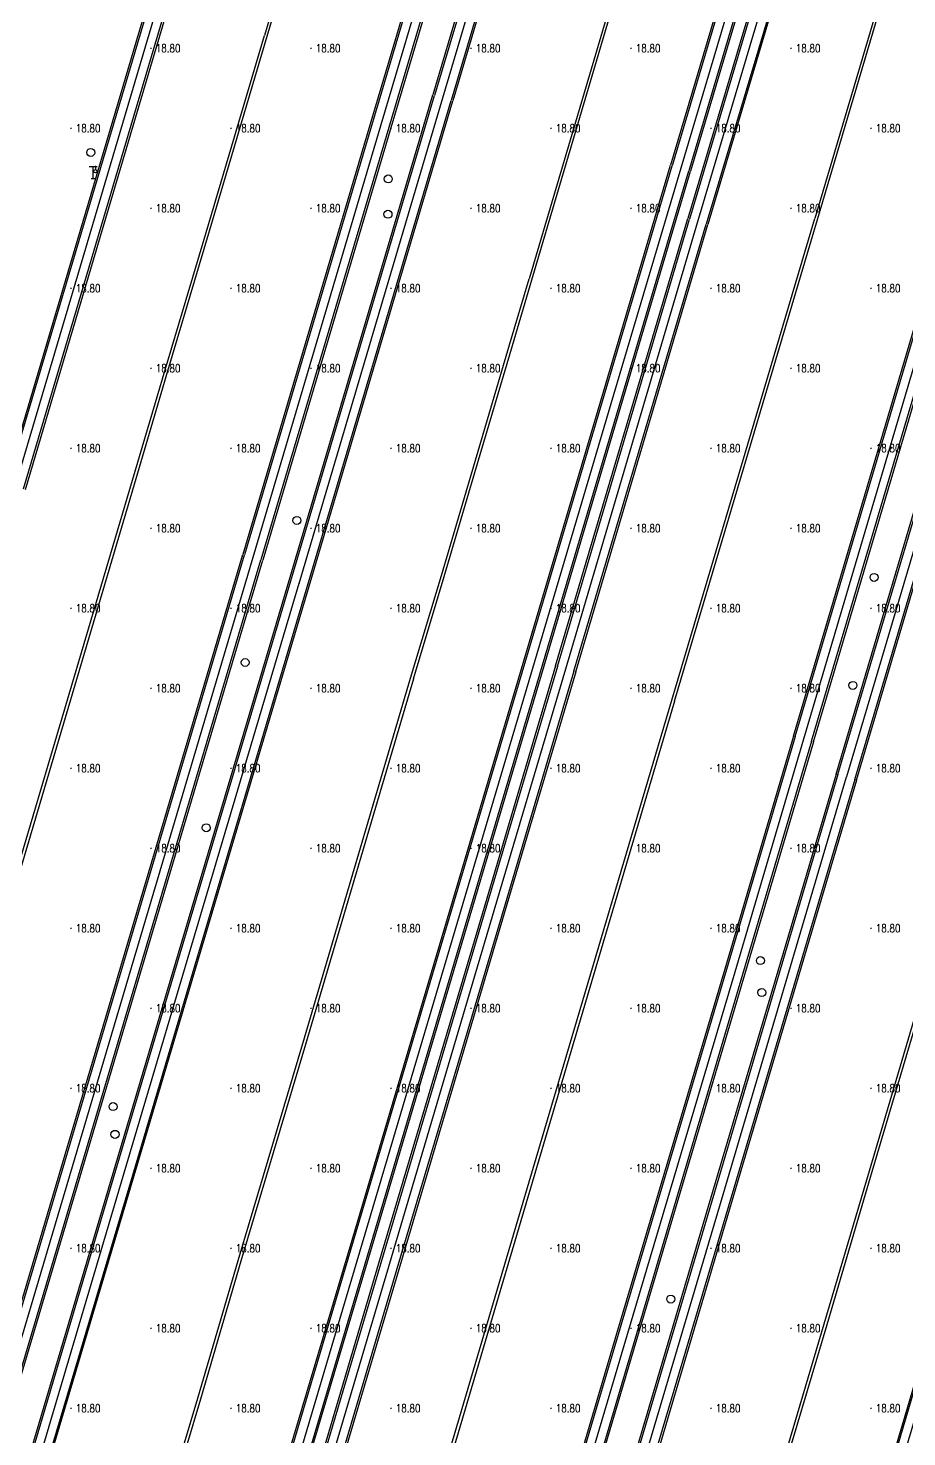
# Model space of a CAD drawing. Extents: x 404846 to 408477, y 3390929 to 3392894.
# Drawn here: x 405566 to 405675.8, y 3391930.8 to 3392106.9 of the extents above; entities that cross this region are included whole.
import ezdxf
from ezdxf.enums import TextEntityAlignment as Align

# ---------------------------------------------------------------- set-up
doc = ezdxf.new("R2010")
doc.units = 0
doc.header["$LTSCALE"] = 0.5
doc.header["$PDSIZE"] = 0.2
doc.layers.get('0').update_dxf_attribs({"linetype": 'CONTINUOUS'})
for name, color, linetype in [('3221', 6, 'CONTINUOUS'), ('DLSS', 4, 'CONTINUOUS'), ('GCD', 1, 'CONTINUOUS'), ('GXYZ', 2, 'CONTINUOUS'), ('SXSS', 5, 'CONTINUOUS'), ('ZBTZ', 3, 'CONTINUOUS')]:
    doc.layers.add(name, color=color, linetype=linetype)
doc.styles.add('HZ', font='rs.shx', dxfattribs={"width": 0.8, "bigfont": 'hztxt.shx'})
doc.linetypes.add('1161', pattern='A,0,[149,AAA.SHX,S=0.15,R=0,X=0,Y=0],-1.6', length=1.6)

# ---------------------------------------------------------------- blocks, each defined once
blk = doc.blocks.new('gc063')
for p, q in [((-1, 3), (1, 3)), ((-0.5, 0), (0.5, 0)), ((0, 0), (0, 3)), ((0.6, 3), (0.6, 2.2))]:
    blk.add_line(p, q)
blk.add_circle((0.6, 1.8), 0.4)
blk.add_point((0.6, 3))
blk.add_point((0.6, 3))
blk = doc.blocks.new('GC200')
at = {"linetype": 'Continuous', "const_width": 0.2, "flags": 128}
blk.add_lwpolyline([(-0.1, 0, 1), (0.1, 0, 1)], format="xyb", close=True, dxfattribs=at)
blk = doc.blocks.new('gc188')
blk.add_circle((0, 0), 1)

msp = doc.modelspace()

# ---------------------------------------------------------------- linework, layer by layer
at = {"layer": '3221', "color": 6}
for points in [[(405521.669, 3391905.483, 18.991), (405532.948, 3391943.568, 18.724), (405564.371, 3392049.559, 18.719), (405580.377, 3392103.604, 18.644), (405586.663, 3392124.848, 18.825), (405593.69, 3392148.5, 18.904), (405599.351, 3392167.608, 18.802), (405604.409, 3392184.653, 18.728), (405634.128, 3392175.833, 18.728), (405629.072, 3392158.795, 18.802), (405623.41, 3392139.683, 18.904), (405616.384, 3392116.036, 18.825), (405610.099, 3392094.793, 18.644), (405594.093, 3392040.747, 18.719), (405562.672, 3391934.765, 18.724), (405551.393, 3391896.681, 18.991)], [(405656.815, 3391865.421, 18.904), (405663.947, 3391889.484, 18.832), (405673.601, 3391922.051, 19.102), (405682.555, 3391952.282, 19.021), (405698.002, 3392004.483, 18.826), (405714.597, 3392060.396, 18.702), (405728.27, 3392106.602, 18.868), (405737.271, 3392136.92, 18.824), (405748.746, 3392175.566, 18.854), (405719.028, 3392184.39, 18.854), (405707.553, 3392145.743, 18.824), (405698.548, 3392115.412, 18.868), (405684.878, 3392069.216, 18.702), (405668.283, 3392013.303, 18.826), (405668.276, 3392013.279, 18.826), (405652.831, 3391961.082, 19.021), (405643.879, 3391930.858, 19.102), (405634.225, 3391898.293, 18.832), (405627.093, 3391874.231, 18.904)], [(405557.586, 3391894.734, 18.832), (405567.636, 3391928.79, 18.781), (405578.027, 3391963.826, 19.113), (405599.879, 3392037.505, 18.581), (405599.876, 3392037.497, 18.581), (405609.469, 3392069.876, 18.66), (405617.847, 3392098.18, 18.591), (405624.276, 3392119.843, 18.85), (405640.336, 3392174.025, 18.633), (405670.057, 3392165.215, 18.821), (405653.996, 3392111.029, 18.85), (405647.572, 3392089.382, 18.591), (405639.193, 3392061.074, 18.66), (405629.599, 3392028.691, 18.581), (405607.748, 3391955.012, 19.113), (405597.368, 3391920.015, 18.781), (405587.318, 3391885.96, 18.832)], [(405591.149, 3391884.858, 18.832), (405598.223, 3391908.662, 18.706), (405611.076, 3391952.105, 19.111), (405624.605, 3391997.713, 18.694), (405633.198, 3392026.817, 18.71), (405649.716, 3392082.725, 18.648), (405656.256, 3392104.721, 18.913), (405663.755, 3392129.915, 18.994), (405673.907, 3392164.089, 18.841), (405703.623, 3392155.261, 18.841), (405693.469, 3392121.08, 18.994), (405685.969, 3392095.882, 18.913), (405679.431, 3392073.891, 18.648), (405679.446, 3392073.942, 18.648), (405662.929, 3392018.038, 18.71), (405654.331, 3391988.915, 18.694), (405640.8, 3391943.299, 19.111), (405627.938, 3391899.832, 18.706), (405620.865, 3391876.028, 18.832)]]:
    msp.add_polyline3d(points, close=True, dxfattribs=at)
at = {"layer": 'SXSS', "linetype": 'Continuous', "flags": 128}
for points, elevation in [([(405595.887, 3392105.898), (405613.541, 3392165.446), (405613.181, 3392165.552), (405595.543, 3392106)], 18.518), ([(405628.962, 3392075.453), (405645.693, 3392131.983), (405645.331, 3392132.09), (405628.614, 3392075.556)], 18.526), ([(405664.691, 3392082.999), (405676.51, 3392122.953), (405676.163, 3392123.056), (405664.342, 3392083.103)], 18.787), ([(405578.736, 3392049.279), (405583.137, 3392064.182), (405588.254, 3392081.368), (405595.543, 3392106)], 18.59), ([(405579.08, 3392049.177), (405583.48, 3392064.08), (405588.598, 3392081.266), (405595.887, 3392105.898)], 18.59), ([(405646.449, 3392022.886), (405664.342, 3392083.103)], 18.62), ([(405646.804, 3392022.781), (405664.691, 3392082.999)], 18.62), ([(405613.813, 3392025.659), (405617.672, 3392038.476), (405621.493, 3392051.474), (405626.186, 3392067.324), (405628.614, 3392075.556)], 18.629), ([(405614.162, 3392025.556), (405618.02, 3392038.373), (405621.841, 3392051.372), (405626.534, 3392067.221), (405628.962, 3392075.453)], 18.629), ([(405543.928, 3391931.857), (405558.14, 3391979.851), (405578.736, 3392049.279)], 18.75), ([(405544.315, 3391931.742), (405558.53, 3391979.736), (405579.08, 3392049.177)], 18.75), ([(405614.162, 3392025.556), (405600.689, 3391979.864), (405592.605, 3391952.755), (405587.55, 3391935.542), (405585.767, 3391929.534), (405585.418, 3391929.638), (405587.201, 3391935.645), (405592.257, 3391952.858), (405600.34, 3391979.968), (405613.813, 3392025.659)], 18.793), ([(405646.804, 3392022.781), (405632.711, 3391975.138), (405618.88, 3391928.351), (405618.525, 3391928.455), (405632.356, 3391975.243), (405646.449, 3392022.886)], 18.723), ([(405650.653, 3391894.848), (405658.616, 3391921.741), (405665.516, 3391944.946), (405671.152, 3391964.069), (405680.092, 3391994.292), (405686.08, 3392014.449)], 18.822), ([(405650.994, 3391894.748), (405658.968, 3391921.637), (405665.867, 3391944.842), (405671.503, 3391963.965), (405680.444, 3391994.188), (405686.431, 3392014.345)], 18.822)]:
    msp.add_lwpolyline(points, dxfattribs=dict(at, elevation=elevation))
at = {"layer": 'ZBTZ', "linetype": '1161', "flags": 128}
for points, elevation in [([(405603.755, 3392187.246), (405598.105, 3392167.977), (405592.444, 3392148.869), (405585.417, 3392125.217), (405579.134, 3392103.972)], 18.778), ([(405603.213, 3392184.567), (405598.337, 3392167.908), (405592.677, 3392148.8), (405585.65, 3392125.148), (405579.362, 3392103.904)], 18.781), ([(405605.312, 3392183.945), (405600.373, 3392167.304), (405594.713, 3392148.196), (405587.686, 3392124.545), (405581.4, 3392103.301)], 18.781), ([(405635.877, 3392177.171), (405630.314, 3392158.427), (405624.652, 3392139.314), (405617.627, 3392115.667), (405611.336, 3392094.427)], 18.779), ([(405639.576, 3392176.074), (405623.019, 3392120.216), (405616.585, 3392098.554)], 18.689), ([(405632.95, 3392175.702), (405628.024, 3392159.106), (405622.363, 3392139.993), (405615.337, 3392116.346), (405609.047, 3392095.105)], 18.781), ([(405635.008, 3392175.091), (405630.083, 3392158.496), (405624.421, 3392139.383), (405617.395, 3392115.736), (405611.107, 3392094.495)], 18.781), ([(405639.171, 3392173.869), (405623.248, 3392120.148), (405616.816, 3392098.485)], 18.692), ([(405641.234, 3392173.257), (405625.311, 3392119.536), (405618.885, 3392097.873)], 18.692), ([(405631.218, 3392170.675), (405627.804, 3392159.171), (405622.143, 3392140.059), (405615.117, 3392116.412), (405608.831, 3392095.169)], 18.785), ([(405673.162, 3392166.145), (405662.509, 3392130.286), (405655.01, 3392105.091), (405648.469, 3392083.094)], 18.847), ([(405671.79, 3392166.552), (405655.224, 3392110.664), (405648.795, 3392089.02)], 18.754), ([(405668.85, 3392165.04), (405652.934, 3392111.344), (405646.514, 3392089.695)], 18.754), ([(405670.94, 3392164.42), (405655.024, 3392110.724), (405648.594, 3392089.08)], 18.754), ([(405672.856, 3392164.401), (405662.704, 3392130.228), (405655.205, 3392105.033), (405648.685, 3392083.03)], 18.849), ([(405674.971, 3392163.773), (405664.819, 3392129.599), (405657.32, 3392104.404), (405650.762, 3392082.416)], 18.849), ([(405594.772, 3392147.493), (405587.932, 3392124.472), (405581.643, 3392103.229)], 18.79), ([(405630.662, 3392136.838), (405625.516, 3392119.476), (405619.093, 3392097.812)], 18.74), ([(405657.877, 3392128.812), (405652.724, 3392111.406), (405646.295, 3392089.76)], 18.76), ([(405664.225, 3392126.895), (405657.513, 3392104.347), (405650.974, 3392082.351)], 18.849), ([(405579.134, 3392103.972), (405563.128, 3392049.927)], 18.681), ([(405579.362, 3392103.904), (405563.316, 3392049.872)], 18.681), ([(405581.4, 3392103.301), (405565.394, 3392049.256)], 18.681), ([(405581.643, 3392103.229), (405565.637, 3392049.184)], 18.681), ([(405598.614, 3392037.871), (405608.207, 3392070.25), (405616.585, 3392098.554)], 18.611), ([(405598.846, 3392037.802), (405608.439, 3392070.181), (405616.816, 3392098.485)], 18.611), ([(405600.914, 3392037.189), (405610.507, 3392069.569), (405618.885, 3392097.873)], 18.611), ([(405601.122, 3392037.128), (405610.715, 3392069.507), (405619.093, 3392097.812)], 18.611), ([(405608.831, 3392095.169), (405592.825, 3392041.123)], 18.681), ([(405609.047, 3392095.105), (405593.041, 3392041.059)], 18.681), ([(405611.107, 3392094.495), (405595.101, 3392040.449)], 18.681), ([(405611.336, 3392094.427), (405595.329, 3392040.381)], 18.681), ([(405628.34, 3392029.064), (405637.916, 3392061.452), (405646.295, 3392089.76)], 18.611), ([(405628.531, 3392029.008), (405638.135, 3392061.388), (405646.514, 3392089.695)], 18.611), ([(405630.621, 3392028.388), (405640.215, 3392060.771), (405648.594, 3392089.08)], 18.611), ([(405630.822, 3392028.329), (405640.417, 3392060.712), (405648.795, 3392089.02)], 18.611), ([(405631.938, 3392027.189), (405648.469, 3392083.094)], 18.679), ([(405632.155, 3392027.125), (405648.685, 3392083.03)], 18.679), ([(405634.229, 3392026.513), (405650.762, 3392082.416)], 18.679), ([(405634.445, 3392026.449), (405650.974, 3392082.351)], 18.679), ([(405661.678, 3392018.408), (405678.219, 3392074.304)], 18.679), ([(405661.885, 3392018.347), (405678.426, 3392074.243)], 18.679), ([(405663.926, 3392017.757), (405680.485, 3392073.635)], 18.679), ([(405664.163, 3392017.674), (405680.696, 3392073.573)], 18.679), ([(405667.012, 3392013.653), (405683.599, 3392069.596)], 18.764), ([(405667.229, 3392013.588), (405683.841, 3392069.524)], 18.764), ([(405669.323, 3392012.969), (405685.885, 3392068.917)], 18.764), ([(405669.554, 3392012.901), (405686.103, 3392068.853)], 18.764), ([(405561.433, 3391935.132), (405592.825, 3392041.123)], 18.721), ([(405561.621, 3391935.076), (405593.041, 3392041.059)], 18.721), ([(405563.711, 3391934.458), (405595.101, 3392040.449)], 18.721), ([(405563.926, 3391934.394), (405595.329, 3392040.381)], 18.721), ([(405566.383, 3391929.16), (405576.769, 3391964.199), (405598.614, 3392037.871)], 18.825), ([(405566.596, 3391929.097), (405576.986, 3391964.135), (405598.846, 3392037.802)], 18.825), ([(405568.696, 3391928.477), (405579.079, 3391963.514), (405600.914, 3392037.189)], 18.825), ([(405568.844, 3391928.433), (405579.239, 3391963.467), (405601.122, 3392037.128)], 18.825), ([(405596.11, 3391920.387), (405606.489, 3391955.385), (405628.34, 3392029.064)], 18.825), ([(405596.313, 3391920.327), (405606.68, 3391955.329), (405628.531, 3392029.008)], 18.825), ([(405598.42, 3391919.705), (405608.809, 3391954.697), (405630.621, 3392028.388)], 18.825), ([(405598.606, 3391919.65), (405608.998, 3391954.641), (405630.822, 3392028.329)], 18.825), ([(405631.938, 3392027.189), (405623.345, 3391998.086), (405609.816, 3391952.478), (405596.965, 3391909.036)], 18.806), ([(405632.155, 3392027.125), (405623.562, 3391998.021), (405610.034, 3391952.414), (405597.184, 3391908.971)], 18.806), ([(405634.229, 3392026.513), (405625.635, 3391997.408), (405612.106, 3391951.8), (405599.254, 3391908.356)], 18.806), ([(405634.445, 3392026.449), (405625.852, 3391997.344), (405612.323, 3391951.735), (405599.469, 3391908.292)], 18.806), ([(405661.678, 3392018.408), (405653.079, 3391989.286), (405639.548, 3391943.67), (405626.695, 3391900.201)], 18.806), ([(405661.885, 3392018.347), (405653.286, 3391989.224), (405639.756, 3391943.608), (405626.902, 3391900.14)], 18.806), ([(405663.926, 3392017.757), (405655.309, 3391988.596), (405641.86, 3391942.985), (405628.999, 3391899.517)], 18.806), ([(405664.163, 3392017.674), (405655.564, 3391988.55), (405642.033, 3391942.934), (405629.165, 3391899.468)], 18.806), ([(405667.012, 3392013.653), (405651.566, 3391961.456), (405642.614, 3391931.233), (405632.963, 3391898.667)], 18.945), ([(405667.229, 3392013.588), (405651.784, 3391961.392), (405642.832, 3391931.168), (405633.179, 3391898.603)], 18.945), ([(405669.323, 3392012.969), (405653.878, 3391960.772), (405644.926, 3391930.548), (405635.274, 3391897.982)], 18.945), ([(405669.554, 3392012.901), (405654.108, 3391960.704), (405645.156, 3391930.479), (405635.496, 3391897.917)], 18.945), ([(405696.699, 3392004.869), (405681.292, 3391952.656), (405672.338, 3391922.425), (405662.674, 3391889.861)], 18.945), ([(405696.928, 3392004.801), (405681.478, 3391952.601), (405672.524, 3391922.37), (405662.874, 3391889.802)], 18.945)]:
    msp.add_lwpolyline(points, dxfattribs=dict(at, elevation=elevation))

# ---------------------------------------------------------------- block references
at = {"layer": 'DLSS', "linetype": 'Continuous', "xscale": 0.5, "yscale": 0.5}
msp.add_blockref('gc063', (405574.116, 3392088.115, 18.672), dxfattribs=at)
at = {"layer": 'GCD', "linetype": 'Continuous'}
ref = msp.add_blockref('GC200', (405581.358, 3392104.379, 18.8), dxfattribs=dict(at, xscale=0.5, yscale=0.5, zscale=0.5))
ref.add_attrib('height', '18.80', dxfattribs={"linetype": 'Continuous', "height": 1, "style": 'HZ', "width": 0.8}).set_placement((405581.958, 3392104.379, 18.8), align=Align.MIDDLE_LEFT)
ref = msp.add_blockref('GC200', (405601.358, 3392104.379, 18.8), dxfattribs=dict(at, xscale=0.5, yscale=0.5, zscale=0.5))
ref.add_attrib('height', '18.80', dxfattribs={"linetype": 'Continuous', "height": 1, "style": 'HZ', "width": 0.8}).set_placement((405601.958, 3392104.379, 18.8), align=Align.MIDDLE_LEFT)
ref = msp.add_blockref('GC200', (405621.358, 3392104.379, 18.8), dxfattribs=dict(at, xscale=0.5, yscale=0.5, zscale=0.5))
ref.add_attrib('height', '18.80', dxfattribs={"linetype": 'Continuous', "height": 1, "style": 'HZ', "width": 0.8}).set_placement((405621.958, 3392104.379, 18.8), align=Align.MIDDLE_LEFT)
ref = msp.add_blockref('GC200', (405641.358, 3392104.379, 18.8), dxfattribs=dict(at, xscale=0.5, yscale=0.5, zscale=0.5))
ref.add_attrib('height', '18.80', dxfattribs={"linetype": 'Continuous', "height": 1, "style": 'HZ', "width": 0.8}).set_placement((405641.958, 3392104.379, 18.8), align=Align.MIDDLE_LEFT)
ref = msp.add_blockref('GC200', (405661.358, 3392104.379, 18.8), dxfattribs=dict(at, xscale=0.5, yscale=0.5, zscale=0.5))
ref.add_attrib('height', '18.80', dxfattribs={"linetype": 'Continuous', "height": 1, "style": 'HZ', "width": 0.8}).set_placement((405661.958, 3392104.379, 18.8), align=Align.MIDDLE_LEFT)
ref = msp.add_blockref('GC200', (405571.358, 3392094.379, 18.8), dxfattribs=dict(at, xscale=0.5, yscale=0.5, zscale=0.5))
ref.add_attrib('height', '18.80', dxfattribs={"linetype": 'Continuous', "height": 1, "style": 'HZ', "width": 0.8}).set_placement((405571.958, 3392094.379, 18.8), align=Align.MIDDLE_LEFT)
ref = msp.add_blockref('GC200', (405591.358, 3392094.379, 18.8), dxfattribs=dict(at, xscale=0.5, yscale=0.5, zscale=0.5))
ref.add_attrib('height', '18.80', dxfattribs={"linetype": 'Continuous', "height": 1, "style": 'HZ', "width": 0.8}).set_placement((405591.958, 3392094.379, 18.8), align=Align.MIDDLE_LEFT)
ref = msp.add_blockref('GC200', (405611.358, 3392094.379, 18.8), dxfattribs=dict(at, xscale=0.5, yscale=0.5, zscale=0.5))
ref.add_attrib('height', '18.80', dxfattribs={"linetype": 'Continuous', "height": 1, "style": 'HZ', "width": 0.8}).set_placement((405611.958, 3392094.379, 18.8), align=Align.MIDDLE_LEFT)
ref = msp.add_blockref('GC200', (405631.358, 3392094.379, 18.8), dxfattribs=dict(at, xscale=0.5, yscale=0.5, zscale=0.5))
ref.add_attrib('height', '18.80', dxfattribs={"linetype": 'Continuous', "height": 1, "style": 'HZ', "width": 0.8}).set_placement((405631.958, 3392094.379, 18.8), align=Align.MIDDLE_LEFT)
ref = msp.add_blockref('GC200', (405651.358, 3392094.379, 18.8), dxfattribs=dict(at, xscale=0.5, yscale=0.5, zscale=0.5))
ref.add_attrib('height', '18.80', dxfattribs={"linetype": 'Continuous', "height": 1, "style": 'HZ', "width": 0.8}).set_placement((405651.958, 3392094.379, 18.8), align=Align.MIDDLE_LEFT)
ref = msp.add_blockref('GC200', (405671.358, 3392094.379, 18.8), dxfattribs=dict(at, xscale=0.5, yscale=0.5, zscale=0.5))
ref.add_attrib('height', '18.80', dxfattribs={"linetype": 'Continuous', "height": 1, "style": 'HZ', "width": 0.8}).set_placement((405671.958, 3392094.379, 18.8), align=Align.MIDDLE_LEFT)
ref = msp.add_blockref('GC200', (405581.358, 3392084.379, 18.8), dxfattribs=dict(at, xscale=0.5, yscale=0.5, zscale=0.5))
ref.add_attrib('height', '18.80', dxfattribs={"linetype": 'Continuous', "height": 1, "style": 'HZ', "width": 0.8}).set_placement((405581.958, 3392084.379, 18.8), align=Align.MIDDLE_LEFT)
ref = msp.add_blockref('GC200', (405601.358, 3392084.379, 18.8), dxfattribs=dict(at, xscale=0.5, yscale=0.5, zscale=0.5))
ref.add_attrib('height', '18.80', dxfattribs={"linetype": 'Continuous', "height": 1, "style": 'HZ', "width": 0.8}).set_placement((405601.958, 3392084.379, 18.8), align=Align.MIDDLE_LEFT)
ref = msp.add_blockref('GC200', (405621.358, 3392084.379, 18.8), dxfattribs=dict(at, xscale=0.5, yscale=0.5, zscale=0.5))
ref.add_attrib('height', '18.80', dxfattribs={"linetype": 'Continuous', "height": 1, "style": 'HZ', "width": 0.8}).set_placement((405621.958, 3392084.379, 18.8), align=Align.MIDDLE_LEFT)
ref = msp.add_blockref('GC200', (405641.358, 3392084.379, 18.8), dxfattribs=dict(at, xscale=0.5, yscale=0.5, zscale=0.5))
ref.add_attrib('height', '18.80', dxfattribs={"linetype": 'Continuous', "height": 1, "style": 'HZ', "width": 0.8}).set_placement((405641.958, 3392084.379, 18.8), align=Align.MIDDLE_LEFT)
ref = msp.add_blockref('GC200', (405661.358, 3392084.379, 18.8), dxfattribs=dict(at, xscale=0.5, yscale=0.5, zscale=0.5))
ref.add_attrib('height', '18.80', dxfattribs={"linetype": 'Continuous', "height": 1, "style": 'HZ', "width": 0.8}).set_placement((405661.958, 3392084.379, 18.8), align=Align.MIDDLE_LEFT)
ref = msp.add_blockref('GC200', (405571.358, 3392074.379, 18.8), dxfattribs=dict(at, xscale=0.5, yscale=0.5, zscale=0.5))
ref.add_attrib('height', '18.80', dxfattribs={"linetype": 'Continuous', "height": 1, "style": 'HZ', "width": 0.8}).set_placement((405571.958, 3392074.379, 18.8), align=Align.MIDDLE_LEFT)
ref = msp.add_blockref('GC200', (405591.358, 3392074.379, 18.8), dxfattribs=dict(at, xscale=0.5, yscale=0.5, zscale=0.5))
ref.add_attrib('height', '18.80', dxfattribs={"linetype": 'Continuous', "height": 1, "style": 'HZ', "width": 0.8}).set_placement((405591.958, 3392074.379, 18.8), align=Align.MIDDLE_LEFT)
ref = msp.add_blockref('GC200', (405611.358, 3392074.379, 18.8), dxfattribs=dict(at, xscale=0.5, yscale=0.5, zscale=0.5))
ref.add_attrib('height', '18.80', dxfattribs={"linetype": 'Continuous', "height": 1, "style": 'HZ', "width": 0.8}).set_placement((405611.958, 3392074.379, 18.8), align=Align.MIDDLE_LEFT)
ref = msp.add_blockref('GC200', (405631.358, 3392074.379, 18.8), dxfattribs=dict(at, xscale=0.5, yscale=0.5, zscale=0.5))
ref.add_attrib('height', '18.80', dxfattribs={"linetype": 'Continuous', "height": 1, "style": 'HZ', "width": 0.8}).set_placement((405631.958, 3392074.379, 18.8), align=Align.MIDDLE_LEFT)
ref = msp.add_blockref('GC200', (405651.358, 3392074.379, 18.8), dxfattribs=dict(at, xscale=0.5, yscale=0.5, zscale=0.5))
ref.add_attrib('height', '18.80', dxfattribs={"linetype": 'Continuous', "height": 1, "style": 'HZ', "width": 0.8}).set_placement((405651.958, 3392074.379, 18.8), align=Align.MIDDLE_LEFT)
ref = msp.add_blockref('GC200', (405671.358, 3392074.379, 18.8), dxfattribs=dict(at, xscale=0.5, yscale=0.5, zscale=0.5))
ref.add_attrib('height', '18.80', dxfattribs={"linetype": 'Continuous', "height": 1, "style": 'HZ', "width": 0.8}).set_placement((405671.958, 3392074.379, 18.8), align=Align.MIDDLE_LEFT)
ref = msp.add_blockref('GC200', (405581.358, 3392064.379, 18.8), dxfattribs=dict(at, xscale=0.5, yscale=0.5, zscale=0.5))
ref.add_attrib('height', '18.80', dxfattribs={"linetype": 'Continuous', "height": 1, "style": 'HZ', "width": 0.8}).set_placement((405581.958, 3392064.379, 18.8), align=Align.MIDDLE_LEFT)
ref = msp.add_blockref('GC200', (405601.358, 3392064.379, 18.8), dxfattribs=dict(at, xscale=0.5, yscale=0.5, zscale=0.5))
ref.add_attrib('height', '18.80', dxfattribs={"linetype": 'Continuous', "height": 1, "style": 'HZ', "width": 0.8}).set_placement((405601.958, 3392064.379, 18.8), align=Align.MIDDLE_LEFT)
ref = msp.add_blockref('GC200', (405621.358, 3392064.379, 18.8), dxfattribs=dict(at, xscale=0.5, yscale=0.5, zscale=0.5))
ref.add_attrib('height', '18.80', dxfattribs={"linetype": 'Continuous', "height": 1, "style": 'HZ', "width": 0.8}).set_placement((405621.958, 3392064.379, 18.8), align=Align.MIDDLE_LEFT)
ref = msp.add_blockref('GC200', (405641.358, 3392064.379, 18.8), dxfattribs=dict(at, xscale=0.5, yscale=0.5, zscale=0.5))
ref.add_attrib('height', '18.80', dxfattribs={"linetype": 'Continuous', "height": 1, "style": 'HZ', "width": 0.8}).set_placement((405641.958, 3392064.379, 18.8), align=Align.MIDDLE_LEFT)
ref = msp.add_blockref('GC200', (405661.358, 3392064.379, 18.8), dxfattribs=dict(at, xscale=0.5, yscale=0.5, zscale=0.5))
ref.add_attrib('height', '18.80', dxfattribs={"linetype": 'Continuous', "height": 1, "style": 'HZ', "width": 0.8}).set_placement((405661.958, 3392064.379, 18.8), align=Align.MIDDLE_LEFT)
ref = msp.add_blockref('GC200', (405571.358, 3392054.379, 18.8), dxfattribs=dict(at, xscale=0.5, yscale=0.5, zscale=0.5))
ref.add_attrib('height', '18.80', dxfattribs={"linetype": 'Continuous', "height": 1, "style": 'HZ', "width": 0.8}).set_placement((405571.958, 3392054.379, 18.8), align=Align.MIDDLE_LEFT)
ref = msp.add_blockref('GC200', (405591.358, 3392054.379, 18.8), dxfattribs=dict(at, xscale=0.5, yscale=0.5, zscale=0.5))
ref.add_attrib('height', '18.80', dxfattribs={"linetype": 'Continuous', "height": 1, "style": 'HZ', "width": 0.8}).set_placement((405591.958, 3392054.379, 18.8), align=Align.MIDDLE_LEFT)
ref = msp.add_blockref('GC200', (405611.358, 3392054.379, 18.8), dxfattribs=dict(at, xscale=0.5, yscale=0.5, zscale=0.5))
ref.add_attrib('height', '18.80', dxfattribs={"linetype": 'Continuous', "height": 1, "style": 'HZ', "width": 0.8}).set_placement((405611.958, 3392054.379, 18.8), align=Align.MIDDLE_LEFT)
ref = msp.add_blockref('GC200', (405631.358, 3392054.379, 18.8), dxfattribs=dict(at, xscale=0.5, yscale=0.5, zscale=0.5))
ref.add_attrib('height', '18.80', dxfattribs={"linetype": 'Continuous', "height": 1, "style": 'HZ', "width": 0.8}).set_placement((405631.958, 3392054.379, 18.8), align=Align.MIDDLE_LEFT)
ref = msp.add_blockref('GC200', (405651.358, 3392054.379, 18.8), dxfattribs=dict(at, xscale=0.5, yscale=0.5, zscale=0.5))
ref.add_attrib('height', '18.80', dxfattribs={"linetype": 'Continuous', "height": 1, "style": 'HZ', "width": 0.8}).set_placement((405651.958, 3392054.379, 18.8), align=Align.MIDDLE_LEFT)
ref = msp.add_blockref('GC200', (405671.358, 3392054.379, 18.8), dxfattribs=dict(at, xscale=0.5, yscale=0.5, zscale=0.5))
ref.add_attrib('height', '18.80', dxfattribs={"linetype": 'Continuous', "height": 1, "style": 'HZ', "width": 0.8}).set_placement((405671.958, 3392054.379, 18.8), align=Align.MIDDLE_LEFT)
ref = msp.add_blockref('GC200', (405581.358, 3392044.379, 18.8), dxfattribs=dict(at, xscale=0.5, yscale=0.5, zscale=0.5))
ref.add_attrib('height', '18.80', dxfattribs={"linetype": 'Continuous', "height": 1, "style": 'HZ', "width": 0.8}).set_placement((405581.958, 3392044.379, 18.8), align=Align.MIDDLE_LEFT)
ref = msp.add_blockref('GC200', (405601.358, 3392044.379, 18.8), dxfattribs=dict(at, xscale=0.5, yscale=0.5, zscale=0.5))
ref.add_attrib('height', '18.80', dxfattribs={"linetype": 'Continuous', "height": 1, "style": 'HZ', "width": 0.8}).set_placement((405601.958, 3392044.379, 18.8), align=Align.MIDDLE_LEFT)
ref = msp.add_blockref('GC200', (405621.358, 3392044.379, 18.8), dxfattribs=dict(at, xscale=0.5, yscale=0.5, zscale=0.5))
ref.add_attrib('height', '18.80', dxfattribs={"linetype": 'Continuous', "height": 1, "style": 'HZ', "width": 0.8}).set_placement((405621.958, 3392044.379, 18.8), align=Align.MIDDLE_LEFT)
ref = msp.add_blockref('GC200', (405641.358, 3392044.379, 18.8), dxfattribs=dict(at, xscale=0.5, yscale=0.5, zscale=0.5))
ref.add_attrib('height', '18.80', dxfattribs={"linetype": 'Continuous', "height": 1, "style": 'HZ', "width": 0.8}).set_placement((405641.958, 3392044.379, 18.8), align=Align.MIDDLE_LEFT)
ref = msp.add_blockref('GC200', (405661.358, 3392044.379, 18.8), dxfattribs=dict(at, xscale=0.5, yscale=0.5, zscale=0.5))
ref.add_attrib('height', '18.80', dxfattribs={"linetype": 'Continuous', "height": 1, "style": 'HZ', "width": 0.8}).set_placement((405661.958, 3392044.379, 18.8), align=Align.MIDDLE_LEFT)
ref = msp.add_blockref('GC200', (405571.358, 3392034.379, 18.8), dxfattribs=dict(at, xscale=0.5, yscale=0.5, zscale=0.5))
ref.add_attrib('height', '18.80', dxfattribs={"linetype": 'Continuous', "height": 1, "style": 'HZ', "width": 0.8}).set_placement((405571.958, 3392034.379, 18.8), align=Align.MIDDLE_LEFT)
ref = msp.add_blockref('GC200', (405591.358, 3392034.379, 18.8), dxfattribs=dict(at, xscale=0.5, yscale=0.5, zscale=0.5))
ref.add_attrib('height', '18.80', dxfattribs={"linetype": 'Continuous', "height": 1, "style": 'HZ', "width": 0.8}).set_placement((405591.958, 3392034.379, 18.8), align=Align.MIDDLE_LEFT)
ref = msp.add_blockref('GC200', (405611.358, 3392034.379, 18.8), dxfattribs=dict(at, xscale=0.5, yscale=0.5, zscale=0.5))
ref.add_attrib('height', '18.80', dxfattribs={"linetype": 'Continuous', "height": 1, "style": 'HZ', "width": 0.8}).set_placement((405611.958, 3392034.379, 18.8), align=Align.MIDDLE_LEFT)
ref = msp.add_blockref('GC200', (405631.358, 3392034.379, 18.8), dxfattribs=dict(at, xscale=0.5, yscale=0.5, zscale=0.5))
ref.add_attrib('height', '18.80', dxfattribs={"linetype": 'Continuous', "height": 1, "style": 'HZ', "width": 0.8}).set_placement((405631.958, 3392034.379, 18.8), align=Align.MIDDLE_LEFT)
ref = msp.add_blockref('GC200', (405651.358, 3392034.379, 18.8), dxfattribs=dict(at, xscale=0.5, yscale=0.5, zscale=0.5))
ref.add_attrib('height', '18.80', dxfattribs={"linetype": 'Continuous', "height": 1, "style": 'HZ', "width": 0.8}).set_placement((405651.958, 3392034.379, 18.8), align=Align.MIDDLE_LEFT)
ref = msp.add_blockref('GC200', (405671.358, 3392034.379, 18.8), dxfattribs=dict(at, xscale=0.5, yscale=0.5, zscale=0.5))
ref.add_attrib('height', '18.80', dxfattribs={"linetype": 'Continuous', "height": 1, "style": 'HZ', "width": 0.8}).set_placement((405671.958, 3392034.379, 18.8), align=Align.MIDDLE_LEFT)
ref = msp.add_blockref('GC200', (405581.358, 3392024.379, 18.8), dxfattribs=dict(at, xscale=0.5, yscale=0.5, zscale=0.5))
ref.add_attrib('height', '18.80', dxfattribs={"linetype": 'Continuous', "height": 1, "style": 'HZ', "width": 0.8}).set_placement((405581.958, 3392024.379, 18.8), align=Align.MIDDLE_LEFT)
ref = msp.add_blockref('GC200', (405601.358, 3392024.379, 18.8), dxfattribs=dict(at, xscale=0.5, yscale=0.5, zscale=0.5))
ref.add_attrib('height', '18.80', dxfattribs={"linetype": 'Continuous', "height": 1, "style": 'HZ', "width": 0.8}).set_placement((405601.958, 3392024.379, 18.8), align=Align.MIDDLE_LEFT)
ref = msp.add_blockref('GC200', (405621.358, 3392024.379, 18.8), dxfattribs=dict(at, xscale=0.5, yscale=0.5, zscale=0.5))
ref.add_attrib('height', '18.80', dxfattribs={"linetype": 'Continuous', "height": 1, "style": 'HZ', "width": 0.8}).set_placement((405621.958, 3392024.379, 18.8), align=Align.MIDDLE_LEFT)
ref = msp.add_blockref('GC200', (405641.358, 3392024.379, 18.8), dxfattribs=dict(at, xscale=0.5, yscale=0.5, zscale=0.5))
ref.add_attrib('height', '18.80', dxfattribs={"linetype": 'Continuous', "height": 1, "style": 'HZ', "width": 0.8}).set_placement((405641.958, 3392024.379, 18.8), align=Align.MIDDLE_LEFT)
ref = msp.add_blockref('GC200', (405661.358, 3392024.379, 18.8), dxfattribs=dict(at, xscale=0.5, yscale=0.5, zscale=0.5))
ref.add_attrib('height', '18.80', dxfattribs={"linetype": 'Continuous', "height": 1, "style": 'HZ', "width": 0.8}).set_placement((405661.958, 3392024.379, 18.8), align=Align.MIDDLE_LEFT)
ref = msp.add_blockref('GC200', (405571.358, 3392014.379, 18.8), dxfattribs=dict(at, xscale=0.5, yscale=0.5, zscale=0.5))
ref.add_attrib('height', '18.80', dxfattribs={"linetype": 'Continuous', "height": 1, "style": 'HZ', "width": 0.8}).set_placement((405571.958, 3392014.379, 18.8), align=Align.MIDDLE_LEFT)
ref = msp.add_blockref('GC200', (405591.358, 3392014.379, 18.8), dxfattribs=dict(at, xscale=0.5, yscale=0.5, zscale=0.5))
ref.add_attrib('height', '18.80', dxfattribs={"linetype": 'Continuous', "height": 1, "style": 'HZ', "width": 0.8}).set_placement((405591.958, 3392014.379, 18.8), align=Align.MIDDLE_LEFT)
ref = msp.add_blockref('GC200', (405611.358, 3392014.379, 18.8), dxfattribs=dict(at, xscale=0.5, yscale=0.5, zscale=0.5))
ref.add_attrib('height', '18.80', dxfattribs={"linetype": 'Continuous', "height": 1, "style": 'HZ', "width": 0.8}).set_placement((405611.958, 3392014.379, 18.8), align=Align.MIDDLE_LEFT)
ref = msp.add_blockref('GC200', (405631.358, 3392014.379, 18.8), dxfattribs=dict(at, xscale=0.5, yscale=0.5, zscale=0.5))
ref.add_attrib('height', '18.80', dxfattribs={"linetype": 'Continuous', "height": 1, "style": 'HZ', "width": 0.8}).set_placement((405631.958, 3392014.379, 18.8), align=Align.MIDDLE_LEFT)
ref = msp.add_blockref('GC200', (405651.358, 3392014.379, 18.8), dxfattribs=dict(at, xscale=0.5, yscale=0.5, zscale=0.5))
ref.add_attrib('height', '18.80', dxfattribs={"linetype": 'Continuous', "height": 1, "style": 'HZ', "width": 0.8}).set_placement((405651.958, 3392014.379, 18.8), align=Align.MIDDLE_LEFT)
ref = msp.add_blockref('GC200', (405671.358, 3392014.379, 18.8), dxfattribs=dict(at, xscale=0.5, yscale=0.5, zscale=0.5))
ref.add_attrib('height', '18.80', dxfattribs={"linetype": 'Continuous', "height": 1, "style": 'HZ', "width": 0.8}).set_placement((405671.958, 3392014.379, 18.8), align=Align.MIDDLE_LEFT)
ref = msp.add_blockref('GC200', (405581.358, 3392004.379, 18.8), dxfattribs=dict(at, xscale=0.5, yscale=0.5, zscale=0.5))
ref.add_attrib('height', '18.80', dxfattribs={"linetype": 'Continuous', "height": 1, "style": 'HZ', "width": 0.8}).set_placement((405581.958, 3392004.379, 18.8), align=Align.MIDDLE_LEFT)
ref = msp.add_blockref('GC200', (405601.358, 3392004.379, 18.8), dxfattribs=dict(at, xscale=0.5, yscale=0.5, zscale=0.5))
ref.add_attrib('height', '18.80', dxfattribs={"linetype": 'Continuous', "height": 1, "style": 'HZ', "width": 0.8}).set_placement((405601.958, 3392004.379, 18.8), align=Align.MIDDLE_LEFT)
ref = msp.add_blockref('GC200', (405621.358, 3392004.379, 18.8), dxfattribs=dict(at, xscale=0.5, yscale=0.5, zscale=0.5))
ref.add_attrib('height', '18.80', dxfattribs={"linetype": 'Continuous', "height": 1, "style": 'HZ', "width": 0.8}).set_placement((405621.958, 3392004.379, 18.8), align=Align.MIDDLE_LEFT)
ref = msp.add_blockref('GC200', (405641.358, 3392004.379, 18.8), dxfattribs=dict(at, xscale=0.5, yscale=0.5, zscale=0.5))
ref.add_attrib('height', '18.80', dxfattribs={"linetype": 'Continuous', "height": 1, "style": 'HZ', "width": 0.8}).set_placement((405641.958, 3392004.379, 18.8), align=Align.MIDDLE_LEFT)
ref = msp.add_blockref('GC200', (405661.358, 3392004.379, 18.8), dxfattribs=dict(at, xscale=0.5, yscale=0.5, zscale=0.5))
ref.add_attrib('height', '18.80', dxfattribs={"linetype": 'Continuous', "height": 1, "style": 'HZ', "width": 0.8}).set_placement((405661.958, 3392004.379, 18.8), align=Align.MIDDLE_LEFT)
ref = msp.add_blockref('GC200', (405571.358, 3391994.379, 18.8), dxfattribs=dict(at, xscale=0.5, yscale=0.5, zscale=0.5))
ref.add_attrib('height', '18.80', dxfattribs={"linetype": 'Continuous', "height": 1, "style": 'HZ', "width": 0.8}).set_placement((405571.958, 3391994.379, 18.8), align=Align.MIDDLE_LEFT)
ref = msp.add_blockref('GC200', (405591.358, 3391994.379, 18.8), dxfattribs=dict(at, xscale=0.5, yscale=0.5, zscale=0.5))
ref.add_attrib('height', '18.80', dxfattribs={"linetype": 'Continuous', "height": 1, "style": 'HZ', "width": 0.8}).set_placement((405591.958, 3391994.379, 18.8), align=Align.MIDDLE_LEFT)
ref = msp.add_blockref('GC200', (405611.358, 3391994.379, 18.8), dxfattribs=dict(at, xscale=0.5, yscale=0.5, zscale=0.5))
ref.add_attrib('height', '18.80', dxfattribs={"linetype": 'Continuous', "height": 1, "style": 'HZ', "width": 0.8}).set_placement((405611.958, 3391994.379, 18.8), align=Align.MIDDLE_LEFT)
ref = msp.add_blockref('GC200', (405631.358, 3391994.379, 18.8), dxfattribs=dict(at, xscale=0.5, yscale=0.5, zscale=0.5))
ref.add_attrib('height', '18.80', dxfattribs={"linetype": 'Continuous', "height": 1, "style": 'HZ', "width": 0.8}).set_placement((405631.958, 3391994.379, 18.8), align=Align.MIDDLE_LEFT)
ref = msp.add_blockref('GC200', (405651.358, 3391994.379, 18.8), dxfattribs=dict(at, xscale=0.5, yscale=0.5, zscale=0.5))
ref.add_attrib('height', '18.80', dxfattribs={"linetype": 'Continuous', "height": 1, "style": 'HZ', "width": 0.8}).set_placement((405651.958, 3391994.379, 18.8), align=Align.MIDDLE_LEFT)
ref = msp.add_blockref('GC200', (405671.358, 3391994.379, 18.8), dxfattribs=dict(at, xscale=0.5, yscale=0.5, zscale=0.5))
ref.add_attrib('height', '18.80', dxfattribs={"linetype": 'Continuous', "height": 1, "style": 'HZ', "width": 0.8}).set_placement((405671.958, 3391994.379, 18.8), align=Align.MIDDLE_LEFT)
ref = msp.add_blockref('GC200', (405581.358, 3391984.379, 18.8), dxfattribs=dict(at, xscale=0.5, yscale=0.5, zscale=0.5))
ref.add_attrib('height', '18.80', dxfattribs={"linetype": 'Continuous', "height": 1, "style": 'HZ', "width": 0.8}).set_placement((405581.958, 3391984.379, 18.8), align=Align.MIDDLE_LEFT)
ref = msp.add_blockref('GC200', (405601.358, 3391984.379, 18.8), dxfattribs=dict(at, xscale=0.5, yscale=0.5, zscale=0.5))
ref.add_attrib('height', '18.80', dxfattribs={"linetype": 'Continuous', "height": 1, "style": 'HZ', "width": 0.8}).set_placement((405601.958, 3391984.379, 18.8), align=Align.MIDDLE_LEFT)
ref = msp.add_blockref('GC200', (405621.358, 3391984.379, 18.8), dxfattribs=dict(at, xscale=0.5, yscale=0.5, zscale=0.5))
ref.add_attrib('height', '18.80', dxfattribs={"linetype": 'Continuous', "height": 1, "style": 'HZ', "width": 0.8}).set_placement((405621.958, 3391984.379, 18.8), align=Align.MIDDLE_LEFT)
ref = msp.add_blockref('GC200', (405641.358, 3391984.379, 18.8), dxfattribs=dict(at, xscale=0.5, yscale=0.5, zscale=0.5))
ref.add_attrib('height', '18.80', dxfattribs={"linetype": 'Continuous', "height": 1, "style": 'HZ', "width": 0.8}).set_placement((405641.958, 3391984.379, 18.8), align=Align.MIDDLE_LEFT)
ref = msp.add_blockref('GC200', (405661.358, 3391984.379, 18.8), dxfattribs=dict(at, xscale=0.5, yscale=0.5, zscale=0.5))
ref.add_attrib('height', '18.80', dxfattribs={"linetype": 'Continuous', "height": 1, "style": 'HZ', "width": 0.8}).set_placement((405661.958, 3391984.379, 18.8), align=Align.MIDDLE_LEFT)
ref = msp.add_blockref('GC200', (405571.358, 3391974.379, 18.8), dxfattribs=dict(at, xscale=0.5, yscale=0.5, zscale=0.5))
ref.add_attrib('height', '18.80', dxfattribs={"linetype": 'Continuous', "height": 1, "style": 'HZ', "width": 0.8}).set_placement((405571.958, 3391974.379, 18.8), align=Align.MIDDLE_LEFT)
ref = msp.add_blockref('GC200', (405591.358, 3391974.379, 18.8), dxfattribs=dict(at, xscale=0.5, yscale=0.5, zscale=0.5))
ref.add_attrib('height', '18.80', dxfattribs={"linetype": 'Continuous', "height": 1, "style": 'HZ', "width": 0.8}).set_placement((405591.958, 3391974.379, 18.8), align=Align.MIDDLE_LEFT)
ref = msp.add_blockref('GC200', (405611.358, 3391974.379, 18.8), dxfattribs=dict(at, xscale=0.5, yscale=0.5, zscale=0.5))
ref.add_attrib('height', '18.80', dxfattribs={"linetype": 'Continuous', "height": 1, "style": 'HZ', "width": 0.8}).set_placement((405611.958, 3391974.379, 18.8), align=Align.MIDDLE_LEFT)
ref = msp.add_blockref('GC200', (405631.358, 3391974.379, 18.8), dxfattribs=dict(at, xscale=0.5, yscale=0.5, zscale=0.5))
ref.add_attrib('height', '18.80', dxfattribs={"linetype": 'Continuous', "height": 1, "style": 'HZ', "width": 0.8}).set_placement((405631.958, 3391974.379, 18.8), align=Align.MIDDLE_LEFT)
ref = msp.add_blockref('GC200', (405651.358, 3391974.379, 18.8), dxfattribs=dict(at, xscale=0.5, yscale=0.5, zscale=0.5))
ref.add_attrib('height', '18.80', dxfattribs={"linetype": 'Continuous', "height": 1, "style": 'HZ', "width": 0.8}).set_placement((405651.958, 3391974.379, 18.8), align=Align.MIDDLE_LEFT)
ref = msp.add_blockref('GC200', (405671.358, 3391974.379, 18.8), dxfattribs=dict(at, xscale=0.5, yscale=0.5, zscale=0.5))
ref.add_attrib('height', '18.80', dxfattribs={"linetype": 'Continuous', "height": 1, "style": 'HZ', "width": 0.8}).set_placement((405671.958, 3391974.379, 18.8), align=Align.MIDDLE_LEFT)
ref = msp.add_blockref('GC200', (405581.358, 3391964.379, 18.8), dxfattribs=dict(at, xscale=0.5, yscale=0.5, zscale=0.5))
ref.add_attrib('height', '18.80', dxfattribs={"linetype": 'Continuous', "height": 1, "style": 'HZ', "width": 0.8}).set_placement((405581.958, 3391964.379, 18.8), align=Align.MIDDLE_LEFT)
ref = msp.add_blockref('GC200', (405601.358, 3391964.379, 18.8), dxfattribs=dict(at, xscale=0.5, yscale=0.5, zscale=0.5))
ref.add_attrib('height', '18.80', dxfattribs={"linetype": 'Continuous', "height": 1, "style": 'HZ', "width": 0.8}).set_placement((405601.958, 3391964.379, 18.8), align=Align.MIDDLE_LEFT)
ref = msp.add_blockref('GC200', (405621.358, 3391964.379, 18.8), dxfattribs=dict(at, xscale=0.5, yscale=0.5, zscale=0.5))
ref.add_attrib('height', '18.80', dxfattribs={"linetype": 'Continuous', "height": 1, "style": 'HZ', "width": 0.8}).set_placement((405621.958, 3391964.379, 18.8), align=Align.MIDDLE_LEFT)
ref = msp.add_blockref('GC200', (405641.358, 3391964.379, 18.8), dxfattribs=dict(at, xscale=0.5, yscale=0.5, zscale=0.5))
ref.add_attrib('height', '18.80', dxfattribs={"linetype": 'Continuous', "height": 1, "style": 'HZ', "width": 0.8}).set_placement((405641.958, 3391964.379, 18.8), align=Align.MIDDLE_LEFT)
ref = msp.add_blockref('GC200', (405661.358, 3391964.379, 18.8), dxfattribs=dict(at, xscale=0.5, yscale=0.5, zscale=0.5))
ref.add_attrib('height', '18.80', dxfattribs={"linetype": 'Continuous', "height": 1, "style": 'HZ', "width": 0.8}).set_placement((405661.958, 3391964.379, 18.8), align=Align.MIDDLE_LEFT)
ref = msp.add_blockref('GC200', (405571.358, 3391954.379, 18.8), dxfattribs=dict(at, xscale=0.5, yscale=0.5, zscale=0.5))
ref.add_attrib('height', '18.80', dxfattribs={"linetype": 'Continuous', "height": 1, "style": 'HZ', "width": 0.8}).set_placement((405571.958, 3391954.379, 18.8), align=Align.MIDDLE_LEFT)
ref = msp.add_blockref('GC200', (405591.358, 3391954.379, 18.8), dxfattribs=dict(at, xscale=0.5, yscale=0.5, zscale=0.5))
ref.add_attrib('height', '18.80', dxfattribs={"linetype": 'Continuous', "height": 1, "style": 'HZ', "width": 0.8}).set_placement((405591.958, 3391954.379, 18.8), align=Align.MIDDLE_LEFT)
ref = msp.add_blockref('GC200', (405611.358, 3391954.379, 18.8), dxfattribs=dict(at, xscale=0.5, yscale=0.5, zscale=0.5))
ref.add_attrib('height', '18.80', dxfattribs={"linetype": 'Continuous', "height": 1, "style": 'HZ', "width": 0.8}).set_placement((405611.958, 3391954.379, 18.8), align=Align.MIDDLE_LEFT)
ref = msp.add_blockref('GC200', (405631.358, 3391954.379, 18.8), dxfattribs=dict(at, xscale=0.5, yscale=0.5, zscale=0.5))
ref.add_attrib('height', '18.80', dxfattribs={"linetype": 'Continuous', "height": 1, "style": 'HZ', "width": 0.8}).set_placement((405631.958, 3391954.379, 18.8), align=Align.MIDDLE_LEFT)
ref = msp.add_blockref('GC200', (405651.358, 3391954.379, 18.8), dxfattribs=dict(at, xscale=0.5, yscale=0.5, zscale=0.5))
ref.add_attrib('height', '18.80', dxfattribs={"linetype": 'Continuous', "height": 1, "style": 'HZ', "width": 0.8}).set_placement((405651.958, 3391954.379, 18.8), align=Align.MIDDLE_LEFT)
ref = msp.add_blockref('GC200', (405671.358, 3391954.379, 18.8), dxfattribs=dict(at, xscale=0.5, yscale=0.5, zscale=0.5))
ref.add_attrib('height', '18.80', dxfattribs={"linetype": 'Continuous', "height": 1, "style": 'HZ', "width": 0.8}).set_placement((405671.958, 3391954.379, 18.8), align=Align.MIDDLE_LEFT)
ref = msp.add_blockref('GC200', (405581.358, 3391944.379, 18.8), dxfattribs=dict(at, xscale=0.5, yscale=0.5, zscale=0.5))
ref.add_attrib('height', '18.80', dxfattribs={"linetype": 'Continuous', "height": 1, "style": 'HZ', "width": 0.8}).set_placement((405581.958, 3391944.379, 18.8), align=Align.MIDDLE_LEFT)
ref = msp.add_blockref('GC200', (405601.358, 3391944.379, 18.8), dxfattribs=dict(at, xscale=0.5, yscale=0.5, zscale=0.5))
ref.add_attrib('height', '18.80', dxfattribs={"linetype": 'Continuous', "height": 1, "style": 'HZ', "width": 0.8}).set_placement((405601.958, 3391944.379, 18.8), align=Align.MIDDLE_LEFT)
ref = msp.add_blockref('GC200', (405621.358, 3391944.379, 18.8), dxfattribs=dict(at, xscale=0.5, yscale=0.5, zscale=0.5))
ref.add_attrib('height', '18.80', dxfattribs={"linetype": 'Continuous', "height": 1, "style": 'HZ', "width": 0.8}).set_placement((405621.958, 3391944.379, 18.8), align=Align.MIDDLE_LEFT)
ref = msp.add_blockref('GC200', (405641.358, 3391944.379, 18.8), dxfattribs=dict(at, xscale=0.5, yscale=0.5, zscale=0.5))
ref.add_attrib('height', '18.80', dxfattribs={"linetype": 'Continuous', "height": 1, "style": 'HZ', "width": 0.8}).set_placement((405641.958, 3391944.379, 18.8), align=Align.MIDDLE_LEFT)
ref = msp.add_blockref('GC200', (405661.358, 3391944.379, 18.8), dxfattribs=dict(at, xscale=0.5, yscale=0.5, zscale=0.5))
ref.add_attrib('height', '18.80', dxfattribs={"linetype": 'Continuous', "height": 1, "style": 'HZ', "width": 0.8}).set_placement((405661.958, 3391944.379, 18.8), align=Align.MIDDLE_LEFT)
ref = msp.add_blockref('GC200', (405571.358, 3391934.379, 18.8), dxfattribs=dict(at, xscale=0.5, yscale=0.5, zscale=0.5))
ref.add_attrib('height', '18.80', dxfattribs={"linetype": 'Continuous', "height": 1, "style": 'HZ', "width": 0.8}).set_placement((405571.958, 3391934.379, 18.8), align=Align.MIDDLE_LEFT)
ref = msp.add_blockref('GC200', (405591.358, 3391934.379, 18.8), dxfattribs=dict(at, xscale=0.5, yscale=0.5, zscale=0.5))
ref.add_attrib('height', '18.80', dxfattribs={"linetype": 'Continuous', "height": 1, "style": 'HZ', "width": 0.8}).set_placement((405591.958, 3391934.379, 18.8), align=Align.MIDDLE_LEFT)
ref = msp.add_blockref('GC200', (405611.358, 3391934.379, 18.8), dxfattribs=dict(at, xscale=0.5, yscale=0.5, zscale=0.5))
ref.add_attrib('height', '18.80', dxfattribs={"linetype": 'Continuous', "height": 1, "style": 'HZ', "width": 0.8}).set_placement((405611.958, 3391934.379, 18.8), align=Align.MIDDLE_LEFT)
ref = msp.add_blockref('GC200', (405631.358, 3391934.379, 18.8), dxfattribs=dict(at, xscale=0.5, yscale=0.5, zscale=0.5))
ref.add_attrib('height', '18.80', dxfattribs={"linetype": 'Continuous', "height": 1, "style": 'HZ', "width": 0.8}).set_placement((405631.958, 3391934.379, 18.8), align=Align.MIDDLE_LEFT)
ref = msp.add_blockref('GC200', (405651.358, 3391934.379, 18.8), dxfattribs=dict(at, xscale=0.5, yscale=0.5, zscale=0.5))
ref.add_attrib('height', '18.80', dxfattribs={"linetype": 'Continuous', "height": 1, "style": 'HZ', "width": 0.8}).set_placement((405651.958, 3391934.379, 18.8), align=Align.MIDDLE_LEFT)
ref = msp.add_blockref('GC200', (405671.358, 3391934.379, 18.8), dxfattribs=dict(at, xscale=0.5, yscale=0.5, zscale=0.5))
ref.add_attrib('height', '18.80', dxfattribs={"linetype": 'Continuous', "height": 1, "style": 'HZ', "width": 0.8}).set_placement((405671.958, 3391934.379, 18.8), align=Align.MIDDLE_LEFT)
at = {"layer": 'GXYZ', "linetype": 'Continuous', "xscale": 0.5, "yscale": 0.5}
for p in [(405573.838, 3392091.36, 18.652), (405611.018, 3392088.047, 18.572), (405610.986, 3392083.636, 18.617), (405599.594, 3392045.361, 18.731), (405671.746, 3392038.243, 18.869), (405593.133, 3392027.605, 18.681), (405669.094, 3392024.744, 19.017), (405588.267, 3392006.943, 18.731), (405657.541, 3391990.342, 18.737), (405657.709, 3391986.352, 18.774), (405576.616, 3391972.093, 19.068), (405576.863, 3391968.626, 19.068), (405646.334, 3391948.03, 19.037)]:
    msp.add_blockref('gc188', p, dxfattribs=at)

doc.saveas('drawing.dxf')
